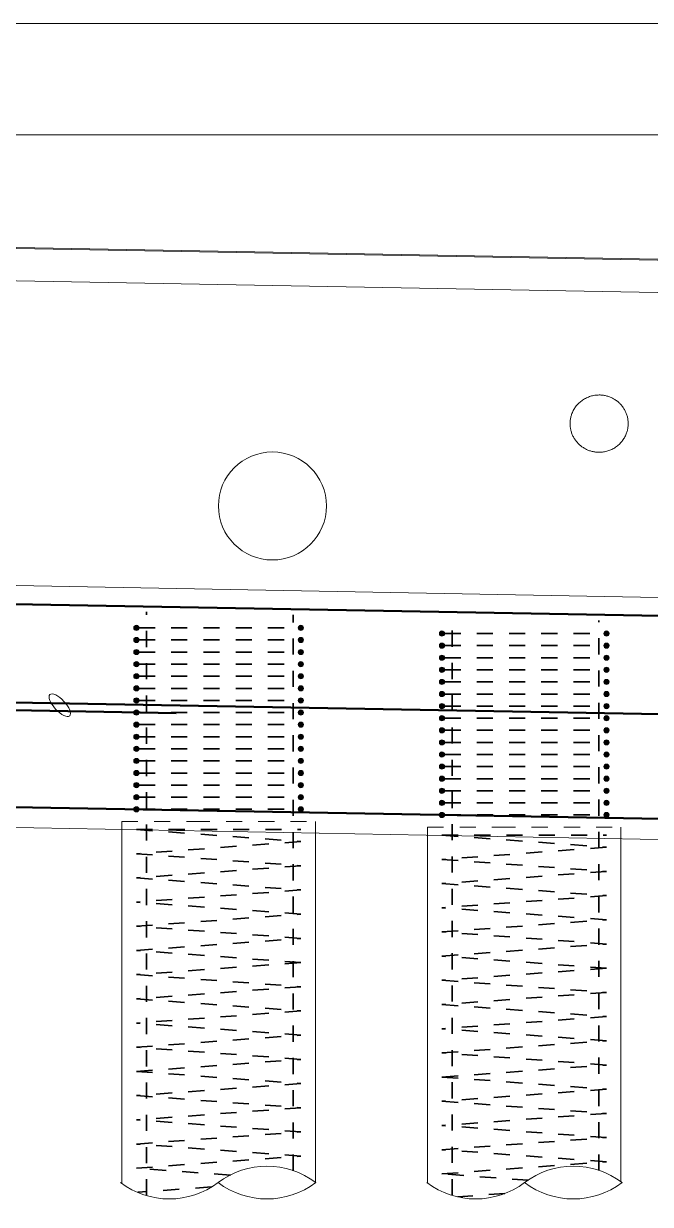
# Model space of a CAD drawing. Header units: metres. Extents: x -1137 to -1030, y 3 to 549.
# Drawn here: x -1076.19 to -1072.3, y 16.15 to 23.47 of the extents above; entities that cross this region are included whole.
import ezdxf

# ---------------------------------------------------------------- set-up
doc = ezdxf.new("R2010")
doc.units = ezdxf.units.M
doc.linetypes.add('JacobsDash', pattern=[0.0045, 0.003, -0.0015])
for name, color, linetype, lineweight in [('A-DETL', 7, 'Continuous', 13), ('A-DETL-GENF', 7, 'Continuous', 9), ('S-BEAM', 7, 'Continuous', 50), ('S-FNDN', 7, 'Continuous', 50), ('S-FNDN-HDLN', 7, 'JacobsDash', 18)]:
    doc.layers.add(name, color=color, linetype=linetype, lineweight=lineweight)

# ---------------------------------------------------------------- blocks, each defined once
blk = doc.blocks.new('01_SFO_FRP_Pile_CastInPlace_CS_BR08 - CAST-IN-PLACE PILE - 1200-8642141-DRG-2873075 - ELEVATION - ABUTMENT B Copy 1')
at = {"layer": 'S-FNDN', "lineweight": 13}
for p, q in [((-1114.3831, 18.4706), (-1114.3831, 16.2768)), ((-1113.1831, 16.2833), (-1113.1831, 18.4487))]:
    blk.add_line(p, q, dxfattribs=at)
at = {"layer": 'S-FNDN-HDLN', "lineweight": 13}
for p, q in [((-1114.3831, 18.5212), (-1114.3831, 18.4706)), ((-1114.3831, 18.5212), (-1113.9372, 18.5212)), ((-1113.9372, 18.5212), (-1113.1831, 18.5212)), ((-1113.1831, 18.4487), (-1113.1831, 18.5212))]:
    blk.add_line(p, q, dxfattribs=at)
blk = doc.blocks.new('01_SFO_FRP_Pile_CastInPlace_CS_BR08 - CAST-IN-PLACE PILE - 1200-8642185-DRG-2873075 - ELEVATION - ABUTMENT B Copy 1')
at = {"layer": 'S-FNDN', "lineweight": 13}
for p, q in [((-1112.4881, 18.436), (-1112.4881, 16.2801)), ((-1111.2881, 16.2865), (-1111.2881, 18.4141))]:
    blk.add_line(p, q, dxfattribs=at)
at = {"layer": 'S-FNDN-HDLN', "lineweight": 13}
for p, q in [((-1112.4881, 18.4861), (-1112.4881, 18.436)), ((-1112.4881, 18.4861), (-1112.0422, 18.4861)), ((-1112.0422, 18.4861), (-1111.2881, 18.4861)), ((-1111.2881, 18.4141), (-1111.2881, 18.4861))]:
    blk.add_line(p, q, dxfattribs=at)
blk = doc.blocks.new('S_Det_Reinf_Bar Section_2D Grey - N32-6361576-DRG-2873075 - ELEVATION - ABUTMENT B Copy 1')
at = {"layer": 'A-DETL-GENF', "true_color": 0x808080}
blk.add_hatch(color=8, dxfattribs=at).paths.add_polyline_path([(-1135.1405, 18.352), (-1135.1364, 18.3526), (-1135.1325, 18.3542), (-1135.1292, 18.3567), (-1135.1267, 18.36), (-1135.1251, 18.3639), (-1135.1245, 18.368), (-1135.1251, 18.3722), (-1135.1267, 18.376), (-1135.1292, 18.3793), (-1135.1325, 18.3819), (-1135.1364, 18.3835), (-1135.1405, 18.384), (-1135.1447, 18.3835), (-1135.1485, 18.3819), (-1135.1519, 18.3793), (-1135.1544, 18.376), (-1135.156, 18.3722), (-1135.1565, 18.368), (-1135.156, 18.3639), (-1135.1544, 18.36), (-1135.1519, 18.3567), (-1135.1485, 18.3542), (-1135.1447, 18.3526)])
at = {"layer": 'A-DETL-GENF', "color": 8, "lineweight": 18, "true_color": 0x808080}
for start, end in [(0, 180), (180, 0)]:
    blk.add_arc((-1135.1405, 18.368), 0.016, start, end, dxfattribs=at)
blk = doc.blocks.new('S_Det_Reinf_Bar Section_2D Grey - N32-6361679-DRG-2873075 - ELEVATION - ABUTMENT B Copy 1')
at = {"layer": 'A-DETL-GENF', "true_color": 0x808080}
blk.add_hatch(color=8, dxfattribs=at).paths.add_polyline_path([(-1134.1205, 18.352), (-1134.1153, 18.353), (-1134.1125, 18.3542), (-1134.1092, 18.3567), (-1134.1067, 18.36), (-1134.1051, 18.3639), (-1134.1045, 18.368), (-1134.1051, 18.3722), (-1134.1067, 18.376), (-1134.1092, 18.3793), (-1134.1125, 18.3819), (-1134.1164, 18.3835), (-1134.1205, 18.384), (-1134.1247, 18.3835), (-1134.1285, 18.3819), (-1134.1319, 18.3793), (-1134.1344, 18.376), (-1134.136, 18.3722), (-1134.1365, 18.368), (-1134.136, 18.3639), (-1134.1344, 18.36), (-1134.1319, 18.3567), (-1134.1285, 18.3542), (-1134.1247, 18.3526)])
at = {"layer": 'A-DETL-GENF', "color": 8, "lineweight": 18, "true_color": 0x808080}
for start, end in [(0, 180), (180, 0)]:
    blk.add_arc((-1134.1205, 18.368), 0.016, start, end, dxfattribs=at)
blk = doc.blocks.new('S_Det_Reinf_Bar Section_2D Grey - N32-V36-DRG-2873075 - ELEVATION - ABUTMENT B Copy 1')
at = {"layer": 'A-DETL-GENF', "true_color": 0x808080}
blk.add_hatch(color=8, dxfattribs=at).paths.add_polyline_path([(-1112.3981, 19.6701), (-1112.3939, 19.6706), (-1112.3901, 19.6722), (-1112.3868, 19.6748), (-1112.3842, 19.6781), (-1112.3826, 19.6819), (-1112.3821, 19.6861), (-1112.3826, 19.6902), (-1112.3842, 19.6941), (-1112.3868, 19.6974), (-1112.3901, 19.6999), (-1112.3939, 19.7015), (-1112.3981, 19.7021), (-1112.4022, 19.7015), (-1112.4061, 19.6999), (-1112.4094, 19.6974), (-1112.4119, 19.6941), (-1112.4135, 19.6902), (-1112.4139, 19.6844), (-1112.4135, 19.6819), (-1112.4119, 19.6781), (-1112.4094, 19.6748), (-1112.4054, 19.672), (-1112.4022, 19.6706)])
at = {"layer": 'A-DETL-GENF', "color": 8, "lineweight": 18, "true_color": 0x808080}
for start, end in [(0, 180), (180, 0)]:
    blk.add_arc((-1112.3981, 19.6861), 0.016, start, end, dxfattribs=at)
blk = doc.blocks.new('CS_DET_Pile-Column_BreakLine - CS_Tubular BreakLine-6356722-DRG-2873075 - ELEVATION - ABUTMENT B Copy 1')
at = {"layer": 'A-DETL-GENF', "lineweight": 18}
for centre, start, end in [((-1132.1987, 15.8813), 52.95733, 127.04267), ((-1132.8037, 16.6829), 232.95733, 307.04267), ((-1132.1987, 16.6829), 232.95733, 307.04267)]:
    blk.add_arc(centre, 0.5022, start, end, dxfattribs=at)
blk = doc.blocks.new('T2DExtentArrowReinf_v1 - Extent-9258357-DRG-2873075 - ELEVATION - ABUTMENT B Copy 1')
at = {"layer": 'A-DETL-GENF'}
blk.add_line((-1105.3613, 22.7774), (-1135.5289, 22.7774), dxfattribs=at)
blk = doc.blocks.new('T2DExtentArrowReinf_v1 - Extent-9257225-DRG-2873075 - ELEVATION - ABUTMENT B Copy 1')
at = {"layer": 'A-DETL-GENF'}
blk.add_line((-1105.3613, 23.4674), (-1135.5289, 23.4674), dxfattribs=at)

msp = doc.modelspace()

# ---------------------------------------------------------------- linework, layer by layer
at = {"layer": 'A-DETL'}
msp.add_line((-1066.2467, 21.8974), (-1080.2634, 22.153), dxfattribs=at)
at = {"layer": 'A-DETL', "lineweight": 18}
msp.add_line((-1078.0121, 22.1056), (-1066.2407, 21.8907), dxfattribs=at)
at = {"layer": 'A-DETL', "lineweight": 50}
for p, q in [((-1078.3872, 19.9077), (-1066.3892, 19.6889)), ((-1080.9935, 19.2979), (-1075.2419, 19.193)), ((-1076.7419, 19.2684), (-1066.3917, 19.0797)), ((-1066.4218, 18.431), (-1078.4198, 18.6497))]:
    msp.add_line(p, q, dxfattribs=at)
at = {"layer": 'A-DETL', "color": 8, "linetype": 'JacobsDash', "lineweight": 35, "true_color": 0x808080}
for p, q in [((-1075.4259, 16.2025), (-1075.4259, 19.8212)), ((-1074.5159, 16.3553), (-1074.5159, 19.8012)), ((-1073.5309, 16.204), (-1073.5309, 19.7861)), ((-1072.6209, 16.3568), (-1072.6209, 19.7661)), ((-1075.4725, 19.7212), (-1074.4845, 19.7212)), ((-1075.4725, 19.6462), (-1074.4845, 19.6462)), ((-1073.5775, 19.6861), (-1072.5895, 19.6861)), ((-1075.4725, 19.5712), (-1074.4845, 19.5712)), ((-1073.5775, 19.6111), (-1072.5895, 19.6111)), ((-1075.4725, 19.4962), (-1074.4845, 19.4962)), ((-1073.5775, 19.5361), (-1072.5895, 19.5361)), ((-1075.4725, 19.4212), (-1074.4845, 19.4212)), ((-1073.5775, 19.4611), (-1072.5895, 19.4611)), ((-1075.4725, 19.3462), (-1074.4845, 19.3462)), ((-1073.5775, 19.3861), (-1072.5895, 19.3861)), ((-1075.4725, 19.2712), (-1074.4845, 19.2712)), ((-1073.5775, 19.3111), (-1072.5895, 19.3111)), ((-1075.4725, 19.1962), (-1074.4845, 19.1962)), ((-1073.5775, 19.2361), (-1072.5895, 19.2361)), ((-1075.4725, 19.1212), (-1074.4845, 19.1212)), ((-1073.5775, 19.1611), (-1072.5895, 19.1611)), ((-1075.4725, 19.0462), (-1074.4845, 19.0462)), ((-1073.5775, 19.0861), (-1072.5895, 19.0861)), ((-1075.4725, 18.9712), (-1074.4845, 18.9712)), ((-1073.5775, 19.0111), (-1072.5895, 19.0111)), ((-1075.4725, 18.8962), (-1074.4845, 18.8962)), ((-1073.5775, 18.9361), (-1072.5895, 18.9361)), ((-1075.4725, 18.8212), (-1074.4845, 18.8212)), ((-1073.5775, 18.8611), (-1072.5895, 18.8611)), ((-1075.4725, 18.7462), (-1074.4845, 18.7462)), ((-1073.5775, 18.7861), (-1072.5895, 18.7861)), ((-1075.4725, 18.6712), (-1074.4845, 18.6712)), ((-1073.5775, 18.7111), (-1072.5895, 18.7111)), ((-1075.4725, 18.5962), (-1074.4845, 18.5962)), ((-1073.5775, 18.6361), (-1072.5895, 18.6361)), ((-1073.5775, 18.5611), (-1072.5895, 18.5611)), ((-1075.4885, 18.4712), (-1074.4685, 18.3962)), ((-1075.4885, 18.4712), (-1074.4685, 18.4712)), ((-1074.4685, 18.3962), (-1075.4885, 18.3212)), ((-1073.5935, 18.4361), (-1072.5735, 18.3611)), ((-1073.5935, 18.4361), (-1072.5735, 18.4361)), ((-1075.4885, 18.3212), (-1074.4685, 18.2462)), ((-1072.5735, 18.3611), (-1073.5935, 18.2861)), ((-1074.4685, 18.2462), (-1075.4885, 18.1712)), ((-1073.5935, 18.2861), (-1072.5735, 18.2111)), ((-1075.4885, 18.1712), (-1074.4685, 18.0962)), ((-1072.5735, 18.2111), (-1073.5935, 18.1361)), ((-1074.4685, 18.0962), (-1075.4885, 18.0212)), ((-1073.5935, 18.1361), (-1072.5735, 18.0611)), ((-1074.4685, 17.9462), (-1075.4885, 18.0212)), ((-1072.5735, 18.0611), (-1073.5935, 17.9861)), ((-1075.4885, 17.8712), (-1074.4685, 17.9462)), ((-1072.5735, 17.9111), (-1073.5935, 17.9861)), ((-1074.4685, 17.7962), (-1075.4885, 17.8712)), ((-1073.5935, 17.8361), (-1072.5735, 17.9111)), ((-1075.4885, 17.7212), (-1074.4685, 17.7962)), ((-1072.5735, 17.7611), (-1073.5935, 17.8361)), ((-1074.4685, 17.6462), (-1075.4885, 17.7212)), ((-1073.5935, 17.6861), (-1072.5735, 17.7611)), ((-1074.4685, 17.6462), (-1075.4885, 17.5712)), ((-1072.5735, 17.6111), (-1073.5935, 17.6861)), ((-1075.4885, 17.5712), (-1074.4685, 17.4962)), ((-1072.5735, 17.6111), (-1073.5935, 17.5361)), ((-1074.4685, 17.4962), (-1075.4885, 17.4212)), ((-1073.5935, 17.5361), (-1072.5735, 17.4611)), ((-1072.5735, 17.4611), (-1073.5935, 17.3861)), ((-1075.4885, 17.4212), (-1074.4685, 17.3462)), ((-1073.5935, 17.3861), (-1072.5735, 17.3111)), ((-1074.4685, 17.3462), (-1075.4885, 17.2712)), ((-1072.5735, 17.3111), (-1073.5935, 17.2361)), ((-1074.4685, 17.1962), (-1075.4885, 17.2712)), ((-1072.5735, 17.1611), (-1073.5935, 17.2361)), ((-1075.4885, 17.1212), (-1074.4685, 17.1962)), ((-1073.5935, 17.0861), (-1072.5735, 17.1611)), ((-1074.4685, 17.0462), (-1075.4885, 17.1212)), ((-1072.5735, 17.0111), (-1073.5935, 17.0861)), ((-1075.4885, 16.9712), (-1074.4685, 17.0462)), ((-1073.5935, 16.9361), (-1072.5735, 17.0111)), ((-1075.4885, 16.9712), (-1074.4685, 16.8962)), ((-1073.5935, 16.9361), (-1072.5735, 16.8611)), ((-1074.4685, 16.8962), (-1075.4885, 16.8212)), ((-1072.5735, 16.8611), (-1073.5935, 16.7861)), ((-1075.4885, 16.8212), (-1074.4685, 16.7462)), ((-1073.5935, 16.7861), (-1072.5735, 16.7111)), ((-1074.4685, 16.7462), (-1075.4885, 16.6712)), ((-1072.5735, 16.7111), (-1073.5935, 16.6361)), ((-1074.4685, 16.5962), (-1075.4885, 16.6712)), ((-1072.5735, 16.5611), (-1073.5935, 16.6361)), ((-1075.4885, 16.5212), (-1074.4685, 16.5962)), ((-1073.5935, 16.4861), (-1072.5735, 16.5611)), ((-1074.4685, 16.4462), (-1075.4885, 16.5212)), ((-1072.5735, 16.4111), (-1073.5935, 16.4861)), ((-1075.4885, 16.3712), (-1074.4685, 16.4462)), ((-1073.5935, 16.3361), (-1072.5735, 16.4111)), ((-1074.9057, 16.3284), (-1075.4885, 16.3712)), ((-1073.0589, 16.2968), (-1073.5935, 16.3361)), ((-1075.0227, 16.2555), (-1075.4803, 16.2218)), ((-1073.2032, 16.2148), (-1073.4948, 16.1933))]:
    msp.add_line(p, q, dxfattribs=at)
at = {"layer": 'A-DETL', "lineweight": 18}
msp.add_circle((-1074.6449, 20.477), 0.335, dxfattribs=at)
at = {"layer": 'A-DETL'}
msp.add_ellipse((-1075.9634, 19.2416), major_axis=(-0.0614, 0.0658), ratio=0.388889, dxfattribs=at)
at = {"layer": 'A-DETL', "lineweight": 18}
for points in [[(-1072.6191, 20.81), (-1072.6265, 20.81), (-1072.6375, 20.8107), (-1072.6517, 20.8128), (-1072.6623, 20.815), (-1072.6727, 20.8179), (-1072.6831, 20.8214), (-1072.6932, 20.8256), (-1072.7029, 20.8302), (-1072.7123, 20.8355), (-1072.7215, 20.8413), (-1072.7304, 20.8477), (-1072.7387, 20.8546), (-1072.7466, 20.8619), (-1072.7541, 20.8697), (-1072.7611, 20.878), (-1072.7675, 20.8866), (-1072.7734, 20.8956), (-1072.7788, 20.905), (-1072.7836, 20.9147), (-1072.7877, 20.9245), (-1072.7912, 20.9346), (-1072.7942, 20.945), (-1072.7965, 20.9555), (-1072.7981, 20.9661), (-1072.7991, 20.9767), (-1072.7994, 20.9875), (-1072.7991, 20.9983), (-1072.7981, 21.0089), (-1072.7965, 21.0195), (-1072.7942, 21.03), (-1072.7912, 21.0404), (-1072.7874, 21.0513), (-1072.7825, 21.0628), (-1072.7762, 21.0748), (-1072.7691, 21.0862), (-1072.7611, 21.097), (-1072.7523, 21.1073), (-1072.7427, 21.1169), (-1072.7325, 21.1256), (-1072.7216, 21.1337), (-1072.71, 21.141), (-1072.6981, 21.1472), (-1072.6856, 21.1526), (-1072.6727, 21.1571), (-1072.6597, 21.1606), (-1072.642, 21.1639), (-1072.6284, 21.165), (-1072.6191, 21.165)], [(-1072.6191, 21.165), (-1072.6117, 21.165), (-1072.6008, 21.1643), (-1072.5865, 21.1622), (-1072.576, 21.16), (-1072.5656, 21.1571), (-1072.5552, 21.1536), (-1072.5451, 21.1494), (-1072.5354, 21.1448), (-1072.5259, 21.1395), (-1072.5167, 21.1337), (-1072.5079, 21.1273), (-1072.4996, 21.1204), (-1072.4917, 21.1131), (-1072.4842, 21.1053), (-1072.4772, 21.097), (-1072.4708, 21.0884), (-1072.4649, 21.0794), (-1072.4595, 21.07), (-1072.4547, 21.0603), (-1072.4506, 21.0505), (-1072.447, 21.0404), (-1072.4441, 21.03), (-1072.4418, 21.0195), (-1072.4402, 21.0089), (-1072.4392, 20.9983), (-1072.4389, 20.9875), (-1072.4392, 20.9767), (-1072.4402, 20.9661), (-1072.4418, 20.9555), (-1072.4441, 20.945), (-1072.447, 20.9346), (-1072.4509, 20.9237), (-1072.4558, 20.9122), (-1072.4621, 20.9002), (-1072.4692, 20.8888), (-1072.4771, 20.878), (-1072.486, 20.8677), (-1072.4956, 20.8581), (-1072.5057, 20.8494), (-1072.5167, 20.8413), (-1072.5282, 20.834), (-1072.5401, 20.8278), (-1072.5526, 20.8224), (-1072.5656, 20.8179), (-1072.5786, 20.8144), (-1072.5963, 20.8111), (-1072.6099, 20.81), (-1072.6191, 20.81)]]:
    msp.add_open_spline(points, degree=3, knots=[0, 0, 0, 0, 0.038462, 0.057692, 0.076923, 0.096154, 0.115385, 0.134615, 0.153846, 0.173077, 0.192308, 0.211538, 0.230769, 0.25, 0.269231, 0.288462, 0.307692, 0.326923, 0.346154, 0.365385, 0.384615, 0.403846, 0.423077, 0.442308, 0.461538, 0.480769, 0.5, 0.519231, 0.538462, 0.557692, 0.576923, 0.596154, 0.615385, 0.639423, 0.663462, 0.6875, 0.711538, 0.735577, 0.759615, 0.783654, 0.807692, 0.831731, 0.855769, 0.879808, 0.903846, 0.927885, 0.951923, 1, 1, 1, 1], dxfattribs=at)
at = {"layer": 'S-BEAM', "lineweight": 13}
for p, q in [((-1066.239, 21.6906), (-1078.0158, 21.9057)), ((-1078.0158, 20.0154), (-1066.2395, 19.8003)), ((-1066.2395, 18.3), (-1078.0158, 18.5151))]:
    msp.add_line(p, q, dxfattribs=at)

# ---------------------------------------------------------------- block references
at = {"layer": 'A-DETL-GENF'}
for name, p in [('T2DExtentArrowReinf_v1 - Extent-9257225-DRG-2873075 - ELEVATION - ABUTMENT B Copy 1', (38.8046, 0)), ('T2DExtentArrowReinf_v1 - Extent-9258357-DRG-2873075 - ELEVATION - ABUTMENT B Copy 1', (38.8046, 0)), ('CS_DET_Pile-Column_BreakLine - CS_Tubular BreakLine-6356722-DRG-2873075 - ELEVATION - ABUTMENT B Copy 1', (57.5196, 0)), ('CS_DET_Pile-Column_BreakLine - CS_Tubular BreakLine-6356722-DRG-2873075 - ELEVATION - ABUTMENT B Copy 1', (59.4196, 0))]:
    msp.add_blockref(name, p, dxfattribs=at)
at = {"layer": 'A-DETL-GENF', "color": 8, "true_color": 0x808080}
for name, p in [('S_Det_Reinf_Bar Section_2D Grey - N32-6361576-DRG-2873075 - ELEVATION - ABUTMENT B Copy 1', (59.652, 1.3532)), ('S_Det_Reinf_Bar Section_2D Grey - N32-6361679-DRG-2873075 - ELEVATION - ABUTMENT B Copy 1', (59.652, 1.3532)), ('S_Det_Reinf_Bar Section_2D Grey - N32-V36-DRG-2873075 - ELEVATION - ABUTMENT B Copy 1', (38.8046, 0)), ('S_Det_Reinf_Bar Section_2D Grey - N32-6361679-DRG-2873075 - ELEVATION - ABUTMENT B Copy 1', (61.547, 1.3181)), ('S_Det_Reinf_Bar Section_2D Grey - N32-6361576-DRG-2873075 - ELEVATION - ABUTMENT B Copy 1', (59.652, 1.2782)), ('S_Det_Reinf_Bar Section_2D Grey - N32-6361679-DRG-2873075 - ELEVATION - ABUTMENT B Copy 1', (59.652, 1.2782)), ('S_Det_Reinf_Bar Section_2D Grey - N32-6361576-DRG-2873075 - ELEVATION - ABUTMENT B Copy 1', (61.547, 1.2431)), ('S_Det_Reinf_Bar Section_2D Grey - N32-6361679-DRG-2873075 - ELEVATION - ABUTMENT B Copy 1', (61.547, 1.2431)), ('S_Det_Reinf_Bar Section_2D Grey - N32-6361576-DRG-2873075 - ELEVATION - ABUTMENT B Copy 1', (59.652, 1.2032)), ('S_Det_Reinf_Bar Section_2D Grey - N32-6361679-DRG-2873075 - ELEVATION - ABUTMENT B Copy 1', (59.652, 1.2032)), ('S_Det_Reinf_Bar Section_2D Grey - N32-6361576-DRG-2873075 - ELEVATION - ABUTMENT B Copy 1', (61.547, 1.1681)), ('S_Det_Reinf_Bar Section_2D Grey - N32-6361679-DRG-2873075 - ELEVATION - ABUTMENT B Copy 1', (61.547, 1.1681)), ('S_Det_Reinf_Bar Section_2D Grey - N32-6361576-DRG-2873075 - ELEVATION - ABUTMENT B Copy 1', (59.652, 1.1282)), ('S_Det_Reinf_Bar Section_2D Grey - N32-6361679-DRG-2873075 - ELEVATION - ABUTMENT B Copy 1', (59.652, 1.1282)), ('S_Det_Reinf_Bar Section_2D Grey - N32-6361576-DRG-2873075 - ELEVATION - ABUTMENT B Copy 1', (61.547, 1.0931)), ('S_Det_Reinf_Bar Section_2D Grey - N32-6361679-DRG-2873075 - ELEVATION - ABUTMENT B Copy 1', (61.547, 1.0931)), ('S_Det_Reinf_Bar Section_2D Grey - N32-6361576-DRG-2873075 - ELEVATION - ABUTMENT B Copy 1', (59.652, 1.0532)), ('S_Det_Reinf_Bar Section_2D Grey - N32-6361679-DRG-2873075 - ELEVATION - ABUTMENT B Copy 1', (59.652, 1.0532)), ('S_Det_Reinf_Bar Section_2D Grey - N32-6361576-DRG-2873075 - ELEVATION - ABUTMENT B Copy 1', (61.547, 1.0181)), ('S_Det_Reinf_Bar Section_2D Grey - N32-6361679-DRG-2873075 - ELEVATION - ABUTMENT B Copy 1', (61.547, 1.0181)), ('S_Det_Reinf_Bar Section_2D Grey - N32-6361576-DRG-2873075 - ELEVATION - ABUTMENT B Copy 1', (59.652, 0.9782)), ('S_Det_Reinf_Bar Section_2D Grey - N32-6361679-DRG-2873075 - ELEVATION - ABUTMENT B Copy 1', (59.652, 0.9782)), ('S_Det_Reinf_Bar Section_2D Grey - N32-6361576-DRG-2873075 - ELEVATION - ABUTMENT B Copy 1', (61.547, 0.9431)), ('S_Det_Reinf_Bar Section_2D Grey - N32-6361679-DRG-2873075 - ELEVATION - ABUTMENT B Copy 1', (61.547, 0.9431)), ('S_Det_Reinf_Bar Section_2D Grey - N32-6361576-DRG-2873075 - ELEVATION - ABUTMENT B Copy 1', (59.652, 0.9032)), ('S_Det_Reinf_Bar Section_2D Grey - N32-6361679-DRG-2873075 - ELEVATION - ABUTMENT B Copy 1', (59.652, 0.9032)), ('S_Det_Reinf_Bar Section_2D Grey - N32-6361576-DRG-2873075 - ELEVATION - ABUTMENT B Copy 1', (59.652, 0.8282)), ('S_Det_Reinf_Bar Section_2D Grey - N32-6361679-DRG-2873075 - ELEVATION - ABUTMENT B Copy 1', (59.652, 0.8282)), ('S_Det_Reinf_Bar Section_2D Grey - N32-6361576-DRG-2873075 - ELEVATION - ABUTMENT B Copy 1', (61.547, 0.8681)), ('S_Det_Reinf_Bar Section_2D Grey - N32-6361679-DRG-2873075 - ELEVATION - ABUTMENT B Copy 1', (61.547, 0.8681)), ('S_Det_Reinf_Bar Section_2D Grey - N32-6361576-DRG-2873075 - ELEVATION - ABUTMENT B Copy 1', (59.652, 0.7532)), ('S_Det_Reinf_Bar Section_2D Grey - N32-6361679-DRG-2873075 - ELEVATION - ABUTMENT B Copy 1', (59.652, 0.7532)), ('S_Det_Reinf_Bar Section_2D Grey - N32-6361576-DRG-2873075 - ELEVATION - ABUTMENT B Copy 1', (61.547, 0.7931)), ('S_Det_Reinf_Bar Section_2D Grey - N32-6361679-DRG-2873075 - ELEVATION - ABUTMENT B Copy 1', (61.547, 0.7931)), ('S_Det_Reinf_Bar Section_2D Grey - N32-6361576-DRG-2873075 - ELEVATION - ABUTMENT B Copy 1', (59.652, 0.6782)), ('S_Det_Reinf_Bar Section_2D Grey - N32-6361679-DRG-2873075 - ELEVATION - ABUTMENT B Copy 1', (59.652, 0.6782)), ('S_Det_Reinf_Bar Section_2D Grey - N32-6361576-DRG-2873075 - ELEVATION - ABUTMENT B Copy 1', (61.547, 0.7181)), ('S_Det_Reinf_Bar Section_2D Grey - N32-6361679-DRG-2873075 - ELEVATION - ABUTMENT B Copy 1', (61.547, 0.7181)), ('S_Det_Reinf_Bar Section_2D Grey - N32-6361576-DRG-2873075 - ELEVATION - ABUTMENT B Copy 1', (59.652, 0.6032)), ('S_Det_Reinf_Bar Section_2D Grey - N32-6361679-DRG-2873075 - ELEVATION - ABUTMENT B Copy 1', (59.652, 0.6032)), ('S_Det_Reinf_Bar Section_2D Grey - N32-6361576-DRG-2873075 - ELEVATION - ABUTMENT B Copy 1', (61.547, 0.6431)), ('S_Det_Reinf_Bar Section_2D Grey - N32-6361679-DRG-2873075 - ELEVATION - ABUTMENT B Copy 1', (61.547, 0.6431)), ('S_Det_Reinf_Bar Section_2D Grey - N32-6361576-DRG-2873075 - ELEVATION - ABUTMENT B Copy 1', (59.652, 0.5282)), ('S_Det_Reinf_Bar Section_2D Grey - N32-6361679-DRG-2873075 - ELEVATION - ABUTMENT B Copy 1', (59.652, 0.5282)), ('S_Det_Reinf_Bar Section_2D Grey - N32-6361576-DRG-2873075 - ELEVATION - ABUTMENT B Copy 1', (61.547, 0.5681)), ('S_Det_Reinf_Bar Section_2D Grey - N32-6361679-DRG-2873075 - ELEVATION - ABUTMENT B Copy 1', (61.547, 0.5681)), ('S_Det_Reinf_Bar Section_2D Grey - N32-6361576-DRG-2873075 - ELEVATION - ABUTMENT B Copy 1', (59.652, 0.4532)), ('S_Det_Reinf_Bar Section_2D Grey - N32-6361679-DRG-2873075 - ELEVATION - ABUTMENT B Copy 1', (59.652, 0.4532)), ('S_Det_Reinf_Bar Section_2D Grey - N32-6361576-DRG-2873075 - ELEVATION - ABUTMENT B Copy 1', (61.547, 0.4931)), ('S_Det_Reinf_Bar Section_2D Grey - N32-6361679-DRG-2873075 - ELEVATION - ABUTMENT B Copy 1', (61.547, 0.4931)), ('S_Det_Reinf_Bar Section_2D Grey - N32-6361576-DRG-2873075 - ELEVATION - ABUTMENT B Copy 1', (59.652, 0.3782)), ('S_Det_Reinf_Bar Section_2D Grey - N32-6361679-DRG-2873075 - ELEVATION - ABUTMENT B Copy 1', (59.652, 0.3782)), ('S_Det_Reinf_Bar Section_2D Grey - N32-6361576-DRG-2873075 - ELEVATION - ABUTMENT B Copy 1', (61.547, 0.4181)), ('S_Det_Reinf_Bar Section_2D Grey - N32-6361679-DRG-2873075 - ELEVATION - ABUTMENT B Copy 1', (61.547, 0.4181)), ('S_Det_Reinf_Bar Section_2D Grey - N32-6361576-DRG-2873075 - ELEVATION - ABUTMENT B Copy 1', (59.652, 0.3032)), ('S_Det_Reinf_Bar Section_2D Grey - N32-6361679-DRG-2873075 - ELEVATION - ABUTMENT B Copy 1', (59.652, 0.3032)), ('S_Det_Reinf_Bar Section_2D Grey - N32-6361576-DRG-2873075 - ELEVATION - ABUTMENT B Copy 1', (61.547, 0.3431)), ('S_Det_Reinf_Bar Section_2D Grey - N32-6361679-DRG-2873075 - ELEVATION - ABUTMENT B Copy 1', (61.547, 0.3431)), ('S_Det_Reinf_Bar Section_2D Grey - N32-6361576-DRG-2873075 - ELEVATION - ABUTMENT B Copy 1', (59.652, 0.2282)), ('S_Det_Reinf_Bar Section_2D Grey - N32-6361679-DRG-2873075 - ELEVATION - ABUTMENT B Copy 1', (59.652, 0.2282)), ('S_Det_Reinf_Bar Section_2D Grey - N32-6361576-DRG-2873075 - ELEVATION - ABUTMENT B Copy 1', (61.547, 0.2681)), ('S_Det_Reinf_Bar Section_2D Grey - N32-6361679-DRG-2873075 - ELEVATION - ABUTMENT B Copy 1', (61.547, 0.2681)), ('S_Det_Reinf_Bar Section_2D Grey - N32-6361576-DRG-2873075 - ELEVATION - ABUTMENT B Copy 1', (61.547, 0.1931)), ('S_Det_Reinf_Bar Section_2D Grey - N32-6361679-DRG-2873075 - ELEVATION - ABUTMENT B Copy 1', (61.547, 0.1931))]:
    msp.add_blockref(name, p, dxfattribs=at)
at = {"layer": 'S-FNDN-HDLN', "lineweight": 13}
for name in ['01_SFO_FRP_Pile_CastInPlace_CS_BR08 - CAST-IN-PLACE PILE - 1200-8642141-DRG-2873075 - ELEVATION - ABUTMENT B Copy 1', '01_SFO_FRP_Pile_CastInPlace_CS_BR08 - CAST-IN-PLACE PILE - 1200-8642185-DRG-2873075 - ELEVATION - ABUTMENT B Copy 1']:
    msp.add_blockref(name, (38.8046, 0), dxfattribs=at)

doc.saveas('drawing.dxf')
